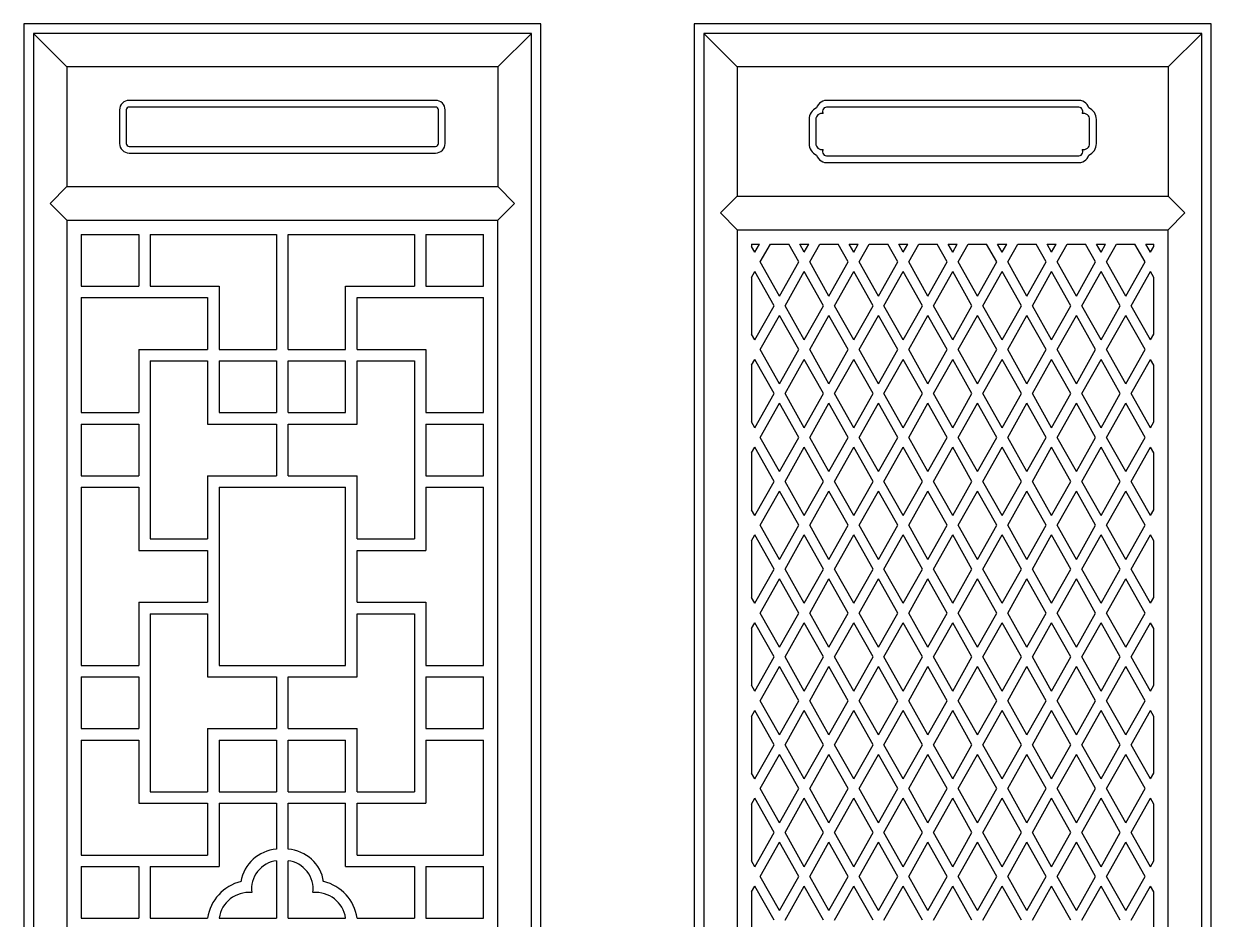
# Model space of a CAD drawing. Extents: x -66030 to 95157, y -13132 to 45879.
# Drawn here: x -49491 to -48251, y 33514 to 34449 of the extents above; entities that cross this region are included whole.
import ezdxf

# ---------------------------------------------------------------- set-up
doc = ezdxf.new("R2010")
doc.units = 0
doc.header["$LTSCALE"] = 100
doc.header["$MEASUREMENT"] = 0
for name, color, linetype in [('3', 11, 'CONTINUOUS'), ('4', 121, 'CONTINUOUS'), ('7', 105, 'CONTINUOUS')]:
    doc.layers.add(name, color=color, linetype=linetype)

msp = doc.modelspace()

# ---------------------------------------------------------------- linework, layer by layer
at = {"layer": '3'}
for p, q in [((-49481.3, 34438.9), (-49446.3, 34403.9)), ((-48996.3, 34403.9), (-48961.3, 34438.9)), ((-48781.3, 34438.9), (-48746.3, 34403.9)), ((-48296.3, 34403.9), (-48261.3, 34438.9)), ((-49446.3, 34278.9), (-49463.8, 34261.4)), ((-48996.3, 34278.9), (-48978.8, 34261.4)), ((-49463.8, 34261.4), (-49446.3, 34243.9)), ((-48996.3, 34243.9), (-48978.8, 34261.4)), ((-48746.3, 34268.9), (-48763.8, 34251.4)), ((-48296.3, 34268.9), (-48278.8, 34251.4)), ((-48763.8, 34251.4), (-48746.3, 34233.9)), ((-48296.3, 34233.9), (-48278.8, 34251.4)), ((-49371.3, 34228.9), (-49371.3, 34174.9)), ((-49359.3, 34228.9), (-49359.3, 34174.9)), ((-49227.3, 34228.9), (-49227.3, 34108.9)), ((-49215.3, 34108.9), (-49215.3, 34228.9)), ((-49083.3, 34228.9), (-49083.3, 34174.9)), ((-49071.3, 34228.9), (-49071.3, 34174.9)), ((-48727.9, 34210.5), (-48731.3, 34216.5)), ((-48727.9, 34210.5), (-48723.2, 34218.9)), ((-48722.2, 34200.3), (-48711.7, 34218.9)), ((-48682, 34200.3), (-48692.5, 34218.9)), ((-48676.3, 34210.5), (-48681, 34218.9)), ((-48676.3, 34210.5), (-48671.5, 34218.9)), ((-48670.5, 34200.3), (-48660, 34218.9)), ((-48630.4, 34200.3), (-48640.9, 34218.9)), ((-48624.6, 34210.5), (-48629.4, 34218.9)), ((-48624.6, 34210.5), (-48619.9, 34218.9)), ((-48618.9, 34200.3), (-48608.4, 34218.9)), ((-48578.7, 34200.3), (-48589.2, 34218.9)), ((-48573, 34210.5), (-48577.7, 34218.9)), ((-48573, 34210.5), (-48568.2, 34218.9)), ((-48567.2, 34200.3), (-48556.7, 34218.9)), ((-48527.1, 34200.3), (-48537.6, 34218.9)), ((-48521.3, 34210.5), (-48526.1, 34218.9)), ((-48521.3, 34210.5), (-48516.6, 34218.9)), ((-48515.6, 34200.3), (-48505.1, 34218.9)), ((-48475.4, 34200.3), (-48485.9, 34218.9)), ((-48469.7, 34210.5), (-48474.4, 34218.9)), ((-48469.7, 34210.5), (-48464.9, 34218.9)), ((-48463.9, 34200.3), (-48453.4, 34218.9)), ((-48423.8, 34200.3), (-48434.3, 34218.9)), ((-48418, 34210.5), (-48422.8, 34218.9)), ((-48418, 34210.5), (-48413.3, 34218.9)), ((-48412.3, 34200.3), (-48401.8, 34218.9)), ((-48372.1, 34200.3), (-48382.6, 34218.9)), ((-48366.4, 34210.5), (-48371.1, 34218.9)), ((-48366.4, 34210.5), (-48361.6, 34218.9)), ((-48360.6, 34200.3), (-48350.1, 34218.9)), ((-48320.5, 34200.3), (-48331, 34218.9)), ((-48314.7, 34210.5), (-48319.5, 34218.9)), ((-48314.7, 34210.5), (-48311.3, 34216.5)), ((-48702.1, 34164.6), (-48722.2, 34200.3)), ((-48702.1, 34164.6), (-48682, 34200.3)), ((-48650.5, 34164.6), (-48670.5, 34200.3)), ((-48650.5, 34164.6), (-48630.4, 34200.3)), ((-48598.8, 34164.6), (-48618.9, 34200.3)), ((-48598.8, 34164.6), (-48578.7, 34200.3)), ((-48547.2, 34164.6), (-48567.2, 34200.3)), ((-48547.2, 34164.6), (-48527.1, 34200.3)), ((-48495.5, 34164.6), (-48515.6, 34200.3)), ((-48495.5, 34164.6), (-48475.4, 34200.3)), ((-48443.9, 34164.6), (-48463.9, 34200.3)), ((-48443.9, 34164.6), (-48423.8, 34200.3)), ((-48392.2, 34164.6), (-48412.3, 34200.3)), ((-48392.2, 34164.6), (-48372.1, 34200.3)), ((-48340.6, 34164.6), (-48360.6, 34200.3)), ((-48340.6, 34164.6), (-48320.5, 34200.3)), ((-48731.3, 34184.1), (-48727.9, 34190.1)), ((-48707.8, 34154.5), (-48727.9, 34190.1)), ((-48696.4, 34154.5), (-48676.3, 34190.1)), ((-48656.2, 34154.5), (-48676.3, 34190.1)), ((-48644.7, 34154.5), (-48624.6, 34190.1)), ((-48604.5, 34154.5), (-48624.6, 34190.1)), ((-48593.1, 34154.5), (-48573, 34190.1)), ((-48552.9, 34154.5), (-48573, 34190.1)), ((-48541.4, 34154.5), (-48521.3, 34190.1)), ((-48501.2, 34154.5), (-48521.3, 34190.1)), ((-48489.8, 34154.5), (-48469.7, 34190.1)), ((-48449.6, 34154.5), (-48469.7, 34190.1)), ((-48438.1, 34154.5), (-48418, 34190.1)), ((-48397.9, 34154.5), (-48418, 34190.1)), ((-48386.5, 34154.5), (-48366.4, 34190.1)), ((-48346.3, 34154.5), (-48366.4, 34190.1)), ((-48334.8, 34154.5), (-48314.7, 34190.1)), ((-48311.3, 34184.1), (-48314.7, 34190.1)), ((-49431.3, 34174.9), (-49371.3, 34174.9)), ((-49359.3, 34174.9), (-49287.3, 34174.9)), ((-49287.3, 34174.9), (-49287.3, 34108.9)), ((-49155.3, 34174.9), (-49083.3, 34174.9)), ((-49155.3, 34108.9), (-49155.3, 34174.9)), ((-49071.3, 34174.9), (-49011.3, 34174.9)), ((-49431.3, 34162.9), (-49299.3, 34162.9)), ((-49299.3, 34162.9), (-49299.3, 34108.9)), ((-49143.3, 34162.9), (-49011.3, 34162.9)), ((-49143.3, 34108.9), (-49143.3, 34162.9)), ((-48727.9, 34118.8), (-48707.8, 34154.5)), ((-48676.3, 34118.8), (-48696.4, 34154.5)), ((-48676.3, 34118.8), (-48656.2, 34154.5)), ((-48624.6, 34118.8), (-48644.7, 34154.5)), ((-48624.6, 34118.8), (-48604.5, 34154.5)), ((-48573, 34118.8), (-48593.1, 34154.5)), ((-48573, 34118.8), (-48552.9, 34154.5)), ((-48521.3, 34118.8), (-48541.4, 34154.5)), ((-48521.3, 34118.8), (-48501.2, 34154.5)), ((-48469.7, 34118.8), (-48489.8, 34154.5)), ((-48469.7, 34118.8), (-48449.6, 34154.5)), ((-48418, 34118.8), (-48438.1, 34154.5)), ((-48418, 34118.8), (-48397.9, 34154.5)), ((-48366.4, 34118.8), (-48386.5, 34154.5)), ((-48366.4, 34118.8), (-48346.3, 34154.5)), ((-48314.7, 34118.8), (-48334.8, 34154.5)), ((-48722.2, 34108.6), (-48702.1, 34144.3)), ((-48682, 34108.6), (-48702.1, 34144.3)), ((-48670.5, 34108.6), (-48650.5, 34144.3)), ((-48630.4, 34108.6), (-48650.5, 34144.3)), ((-48618.9, 34108.6), (-48598.8, 34144.3)), ((-48578.7, 34108.6), (-48598.8, 34144.3)), ((-48567.2, 34108.6), (-48547.2, 34144.3)), ((-48527.1, 34108.6), (-48547.2, 34144.3)), ((-48515.6, 34108.6), (-48495.5, 34144.3)), ((-48475.4, 34108.6), (-48495.5, 34144.3)), ((-48463.9, 34108.6), (-48443.9, 34144.3)), ((-48423.8, 34108.6), (-48443.9, 34144.3)), ((-48412.3, 34108.6), (-48392.2, 34144.3)), ((-48372.1, 34108.6), (-48392.2, 34144.3)), ((-48360.6, 34108.6), (-48340.6, 34144.3)), ((-48320.5, 34108.6), (-48340.6, 34144.3)), ((-48727.9, 34118.8), (-48731.3, 34124.8)), ((-48314.7, 34118.8), (-48311.3, 34124.8)), ((-49371.3, 34108.9), (-49299.3, 34108.9)), ((-49371.3, 34108.9), (-49371.3, 34042.9)), ((-49287.3, 34108.9), (-49227.3, 34108.9)), ((-49215.3, 34108.9), (-49155.3, 34108.9)), ((-49143.3, 34108.9), (-49071.3, 34108.9)), ((-49071.3, 34108.9), (-49071.3, 34042.9)), ((-48702.1, 34073), (-48722.2, 34108.6)), ((-48702.1, 34073), (-48682, 34108.6)), ((-48650.5, 34073), (-48670.5, 34108.6)), ((-48650.5, 34073), (-48630.4, 34108.6)), ((-48598.8, 34073), (-48618.9, 34108.6)), ((-48598.8, 34073), (-48578.7, 34108.6)), ((-48547.2, 34073), (-48567.2, 34108.6)), ((-48547.2, 34073), (-48527.1, 34108.6)), ((-48495.5, 34073), (-48515.6, 34108.6)), ((-48495.5, 34073), (-48475.4, 34108.6)), ((-48443.9, 34073), (-48463.9, 34108.6)), ((-48443.9, 34073), (-48423.8, 34108.6)), ((-48392.2, 34073), (-48412.3, 34108.6)), ((-48392.2, 34073), (-48372.1, 34108.6)), ((-48340.6, 34073), (-48360.6, 34108.6)), ((-48340.6, 34073), (-48320.5, 34108.6)), ((-49359.3, 34096.9), (-49299.3, 34096.9)), ((-49359.3, 34096.9), (-49359.3, 33910.9)), ((-49299.3, 34096.9), (-49299.3, 34030.9)), ((-49287.3, 34096.9), (-49287.3, 34042.9)), ((-49287.3, 34096.9), (-49227.3, 34096.9)), ((-49227.3, 34096.9), (-49227.3, 34042.9)), ((-49215.3, 34042.9), (-49215.3, 34096.9)), ((-49215.3, 34096.9), (-49155.3, 34096.9)), ((-49155.3, 34042.9), (-49155.3, 34096.9)), ((-49143.3, 34096.9), (-49083.3, 34096.9)), ((-49143.3, 34030.9), (-49143.3, 34096.9)), ((-49083.3, 34096.9), (-49083.3, 33910.9)), ((-48731.3, 34092.4), (-48727.9, 34098.4)), ((-48707.8, 34062.8), (-48727.9, 34098.4)), ((-48696.4, 34062.8), (-48676.3, 34098.4)), ((-48656.2, 34062.8), (-48676.3, 34098.4)), ((-48644.7, 34062.8), (-48624.6, 34098.4)), ((-48604.5, 34062.8), (-48624.6, 34098.4)), ((-48593.1, 34062.8), (-48573, 34098.4)), ((-48552.9, 34062.8), (-48573, 34098.4)), ((-48541.4, 34062.8), (-48521.3, 34098.4)), ((-48501.2, 34062.8), (-48521.3, 34098.4)), ((-48489.8, 34062.8), (-48469.7, 34098.4)), ((-48449.6, 34062.8), (-48469.7, 34098.4)), ((-48438.1, 34062.8), (-48418, 34098.4)), ((-48397.9, 34062.8), (-48418, 34098.4)), ((-48386.5, 34062.8), (-48366.4, 34098.4)), ((-48346.3, 34062.8), (-48366.4, 34098.4)), ((-48334.8, 34062.8), (-48314.7, 34098.4)), ((-48311.3, 34092.4), (-48314.7, 34098.4)), ((-48727.9, 34027.1), (-48707.8, 34062.8)), ((-48722.2, 34016.9), (-48702.1, 34052.6)), ((-48682, 34016.9), (-48702.1, 34052.6)), ((-48676.3, 34027.1), (-48696.4, 34062.8)), ((-48676.3, 34027.1), (-48656.2, 34062.8)), ((-48670.5, 34016.9), (-48650.5, 34052.6)), ((-48630.4, 34016.9), (-48650.5, 34052.6)), ((-48624.6, 34027.1), (-48644.7, 34062.8)), ((-48624.6, 34027.1), (-48604.5, 34062.8)), ((-48618.9, 34016.9), (-48598.8, 34052.6)), ((-48578.7, 34016.9), (-48598.8, 34052.6)), ((-48573, 34027.1), (-48593.1, 34062.8)), ((-48573, 34027.1), (-48552.9, 34062.8)), ((-48567.2, 34016.9), (-48547.2, 34052.6)), ((-48527.1, 34016.9), (-48547.2, 34052.6)), ((-48521.3, 34027.1), (-48541.4, 34062.8)), ((-48521.3, 34027.1), (-48501.2, 34062.8)), ((-48515.6, 34016.9), (-48495.5, 34052.6)), ((-48475.4, 34016.9), (-48495.5, 34052.6)), ((-48469.7, 34027.1), (-48489.8, 34062.8)), ((-48469.7, 34027.1), (-48449.6, 34062.8)), ((-48463.9, 34016.9), (-48443.9, 34052.6)), ((-48423.8, 34016.9), (-48443.9, 34052.6)), ((-48418, 34027.1), (-48438.1, 34062.8)), ((-48418, 34027.1), (-48397.9, 34062.8)), ((-48412.3, 34016.9), (-48392.2, 34052.6)), ((-48372.1, 34016.9), (-48392.2, 34052.6)), ((-48366.4, 34027.1), (-48386.5, 34062.8)), ((-48366.4, 34027.1), (-48346.3, 34062.8)), ((-48360.6, 34016.9), (-48340.6, 34052.6)), ((-48320.5, 34016.9), (-48340.6, 34052.6)), ((-48314.7, 34027.1), (-48334.8, 34062.8)), ((-49431.3, 34042.9), (-49371.3, 34042.9)), ((-49287.3, 34042.9), (-49227.3, 34042.9)), ((-49215.3, 34042.9), (-49155.3, 34042.9)), ((-49071.3, 34042.9), (-49011.3, 34042.9)), ((-49431.3, 34030.9), (-49371.3, 34030.9)), ((-49371.3, 34030.9), (-49371.3, 33976.9)), ((-49299.3, 34030.9), (-49227.3, 34030.9)), ((-49227.3, 34030.9), (-49227.3, 33976.9)), ((-49215.3, 33976.9), (-49215.3, 34030.9)), ((-49215.3, 34030.9), (-49143.3, 34030.9)), ((-49071.3, 34030.9), (-49011.3, 34030.9)), ((-49071.3, 34030.9), (-49071.3, 33976.9)), ((-48727.9, 34027.1), (-48731.3, 34033.2)), ((-48314.7, 34027.1), (-48311.3, 34033.2)), ((-48702.1, 33981.3), (-48722.2, 34016.9)), ((-48702.1, 33981.3), (-48682, 34016.9)), ((-48650.5, 33981.3), (-48670.5, 34016.9)), ((-48650.5, 33981.3), (-48630.4, 34016.9)), ((-48598.8, 33981.3), (-48618.9, 34016.9)), ((-48598.8, 33981.3), (-48578.7, 34016.9)), ((-48547.2, 33981.3), (-48567.2, 34016.9)), ((-48547.2, 33981.3), (-48527.1, 34016.9)), ((-48495.5, 33981.3), (-48515.6, 34016.9)), ((-48495.5, 33981.3), (-48475.4, 34016.9)), ((-48443.9, 33981.3), (-48463.9, 34016.9)), ((-48443.9, 33981.3), (-48423.8, 34016.9)), ((-48392.2, 33981.3), (-48412.3, 34016.9)), ((-48392.2, 33981.3), (-48372.1, 34016.9)), ((-48340.6, 33981.3), (-48360.6, 34016.9)), ((-48340.6, 33981.3), (-48320.5, 34016.9)), ((-48731.3, 34000.7), (-48727.9, 34006.8)), ((-48707.8, 33971.1), (-48727.9, 34006.8)), ((-48696.4, 33971.1), (-48676.3, 34006.8)), ((-48656.2, 33971.1), (-48676.3, 34006.8)), ((-48644.7, 33971.1), (-48624.6, 34006.8)), ((-48604.5, 33971.1), (-48624.6, 34006.8)), ((-48593.1, 33971.1), (-48573, 34006.8)), ((-48552.9, 33971.1), (-48573, 34006.8)), ((-48541.4, 33971.1), (-48521.3, 34006.8)), ((-48501.2, 33971.1), (-48521.3, 34006.8)), ((-48489.8, 33971.1), (-48469.7, 34006.8)), ((-48449.6, 33971.1), (-48469.7, 34006.8)), ((-48438.1, 33971.1), (-48418, 34006.8)), ((-48397.9, 33971.1), (-48418, 34006.8)), ((-48386.5, 33971.1), (-48366.4, 34006.8)), ((-48346.3, 33971.1), (-48366.4, 34006.8)), ((-48334.8, 33971.1), (-48314.7, 34006.8)), ((-48311.3, 34000.7), (-48314.7, 34006.8)), ((-49431.3, 33976.9), (-49371.3, 33976.9)), ((-49299.3, 33976.9), (-49227.3, 33976.9)), ((-49299.3, 33976.9), (-49299.3, 33910.9)), ((-49215.3, 33976.9), (-49143.3, 33976.9)), ((-49143.3, 33910.9), (-49143.3, 33976.9)), ((-49071.3, 33976.9), (-49011.3, 33976.9)), ((-49431.3, 33964.9), (-49371.3, 33964.9)), ((-49371.3, 33964.9), (-49371.3, 33898.9)), ((-49287.3, 33964.9), (-49287.3, 33778.9)), ((-49287.3, 33964.9), (-49155.3, 33964.9)), ((-49155.3, 33778.9), (-49155.3, 33964.9)), ((-49071.3, 33964.9), (-49071.3, 33898.9)), ((-49071.3, 33964.9), (-49011.3, 33964.9)), ((-48727.9, 33935.5), (-48707.8, 33971.1)), ((-48676.3, 33935.5), (-48696.4, 33971.1)), ((-48676.3, 33935.5), (-48656.2, 33971.1)), ((-48624.6, 33935.5), (-48644.7, 33971.1)), ((-48624.6, 33935.5), (-48604.5, 33971.1)), ((-48573, 33935.5), (-48593.1, 33971.1)), ((-48573, 33935.5), (-48552.9, 33971.1)), ((-48521.3, 33935.5), (-48541.4, 33971.1)), ((-48521.3, 33935.5), (-48501.2, 33971.1)), ((-48469.7, 33935.5), (-48489.8, 33971.1)), ((-48469.7, 33935.5), (-48449.6, 33971.1)), ((-48418, 33935.5), (-48438.1, 33971.1)), ((-48418, 33935.5), (-48397.9, 33971.1)), ((-48366.4, 33935.5), (-48386.5, 33971.1)), ((-48366.4, 33935.5), (-48346.3, 33971.1)), ((-48314.7, 33935.5), (-48334.8, 33971.1)), ((-48722.2, 33925.3), (-48702.1, 33960.9)), ((-48682, 33925.3), (-48702.1, 33960.9)), ((-48670.5, 33925.3), (-48650.5, 33960.9)), ((-48630.4, 33925.3), (-48650.5, 33960.9)), ((-48618.9, 33925.3), (-48598.8, 33960.9)), ((-48578.7, 33925.3), (-48598.8, 33960.9)), ((-48567.2, 33925.3), (-48547.2, 33960.9)), ((-48527.1, 33925.3), (-48547.2, 33960.9)), ((-48515.6, 33925.3), (-48495.5, 33960.9)), ((-48475.4, 33925.3), (-48495.5, 33960.9)), ((-48463.9, 33925.3), (-48443.9, 33960.9)), ((-48423.8, 33925.3), (-48443.9, 33960.9)), ((-48412.3, 33925.3), (-48392.2, 33960.9)), ((-48372.1, 33925.3), (-48392.2, 33960.9)), ((-48360.6, 33925.3), (-48340.6, 33960.9)), ((-48320.5, 33925.3), (-48340.6, 33960.9)), ((-48727.9, 33935.5), (-48731.3, 33941.5)), ((-48314.7, 33935.5), (-48311.3, 33941.5)), ((-48731.3, 33909.1), (-48727.9, 33915.1)), ((-48707.8, 33879.4), (-48727.9, 33915.1)), ((-48702.1, 33889.6), (-48722.2, 33925.3)), ((-48702.1, 33889.6), (-48682, 33925.3)), ((-48696.4, 33879.4), (-48676.3, 33915.1)), ((-48656.2, 33879.4), (-48676.3, 33915.1)), ((-48650.5, 33889.6), (-48670.5, 33925.3)), ((-48650.5, 33889.6), (-48630.4, 33925.3)), ((-48644.7, 33879.4), (-48624.6, 33915.1)), ((-48604.5, 33879.4), (-48624.6, 33915.1)), ((-48598.8, 33889.6), (-48618.9, 33925.3)), ((-48598.8, 33889.6), (-48578.7, 33925.3)), ((-48593.1, 33879.4), (-48573, 33915.1)), ((-48552.9, 33879.4), (-48573, 33915.1)), ((-48547.2, 33889.6), (-48567.2, 33925.3)), ((-48547.2, 33889.6), (-48527.1, 33925.3)), ((-48541.4, 33879.4), (-48521.3, 33915.1)), ((-48501.2, 33879.4), (-48521.3, 33915.1)), ((-48495.5, 33889.6), (-48515.6, 33925.3)), ((-48495.5, 33889.6), (-48475.4, 33925.3)), ((-48489.8, 33879.4), (-48469.7, 33915.1)), ((-48449.6, 33879.4), (-48469.7, 33915.1)), ((-48443.9, 33889.6), (-48463.9, 33925.3)), ((-48443.9, 33889.6), (-48423.8, 33925.3)), ((-48438.1, 33879.4), (-48418, 33915.1)), ((-48397.9, 33879.4), (-48418, 33915.1)), ((-48392.2, 33889.6), (-48412.3, 33925.3)), ((-48392.2, 33889.6), (-48372.1, 33925.3)), ((-48386.5, 33879.4), (-48366.4, 33915.1)), ((-48346.3, 33879.4), (-48366.4, 33915.1)), ((-48340.6, 33889.6), (-48360.6, 33925.3)), ((-48340.6, 33889.6), (-48320.5, 33925.3)), ((-48334.8, 33879.4), (-48314.7, 33915.1)), ((-48311.3, 33909.1), (-48314.7, 33915.1)), ((-49359.3, 33910.9), (-49299.3, 33910.9)), ((-49143.3, 33910.9), (-49083.3, 33910.9)), ((-49371.3, 33898.9), (-49299.3, 33898.9)), ((-49299.3, 33898.9), (-49299.3, 33844.9)), ((-49143.3, 33898.9), (-49071.3, 33898.9)), ((-49143.3, 33844.9), (-49143.3, 33898.9)), ((-48727.9, 33843.8), (-48707.8, 33879.4)), ((-48676.3, 33843.8), (-48696.4, 33879.4)), ((-48676.3, 33843.8), (-48656.2, 33879.4)), ((-48624.6, 33843.8), (-48644.7, 33879.4)), ((-48624.6, 33843.8), (-48604.5, 33879.4)), ((-48573, 33843.8), (-48593.1, 33879.4)), ((-48573, 33843.8), (-48552.9, 33879.4)), ((-48521.3, 33843.8), (-48541.4, 33879.4)), ((-48521.3, 33843.8), (-48501.2, 33879.4)), ((-48469.7, 33843.8), (-48489.8, 33879.4)), ((-48469.7, 33843.8), (-48449.6, 33879.4)), ((-48418, 33843.8), (-48438.1, 33879.4)), ((-48418, 33843.8), (-48397.9, 33879.4)), ((-48366.4, 33843.8), (-48386.5, 33879.4)), ((-48366.4, 33843.8), (-48346.3, 33879.4)), ((-48314.7, 33843.8), (-48334.8, 33879.4)), ((-48722.2, 33833.6), (-48702.1, 33869.2)), ((-48682, 33833.6), (-48702.1, 33869.2)), ((-48670.5, 33833.6), (-48650.5, 33869.2)), ((-48630.4, 33833.6), (-48650.5, 33869.2)), ((-48618.9, 33833.6), (-48598.8, 33869.2)), ((-48578.7, 33833.6), (-48598.8, 33869.2)), ((-48567.2, 33833.6), (-48547.2, 33869.2)), ((-48527.1, 33833.6), (-48547.2, 33869.2)), ((-48515.6, 33833.6), (-48495.5, 33869.2)), ((-48475.4, 33833.6), (-48495.5, 33869.2)), ((-48463.9, 33833.6), (-48443.9, 33869.2)), ((-48423.8, 33833.6), (-48443.9, 33869.2)), ((-48412.3, 33833.6), (-48392.2, 33869.2)), ((-48372.1, 33833.6), (-48392.2, 33869.2)), ((-48360.6, 33833.6), (-48340.6, 33869.2)), ((-48320.5, 33833.6), (-48340.6, 33869.2)), ((-49371.3, 33844.9), (-49299.3, 33844.9)), ((-49371.3, 33844.9), (-49371.3, 33778.9)), ((-49143.3, 33844.9), (-49071.3, 33844.9)), ((-49071.3, 33844.9), (-49071.3, 33778.9)), ((-48727.9, 33843.8), (-48731.3, 33849.8)), ((-48314.7, 33843.8), (-48311.3, 33849.8)), ((-49359.3, 33832.9), (-49299.3, 33832.9)), ((-49359.3, 33832.9), (-49359.3, 33646.9)), ((-49299.3, 33832.9), (-49299.3, 33766.9)), ((-49143.3, 33832.9), (-49083.3, 33832.9)), ((-49143.3, 33766.9), (-49143.3, 33832.9)), ((-49083.3, 33832.9), (-49083.3, 33646.9)), ((-48702.1, 33797.9), (-48722.2, 33833.6)), ((-48702.1, 33797.9), (-48682, 33833.6)), ((-48650.5, 33797.9), (-48670.5, 33833.6)), ((-48650.5, 33797.9), (-48630.4, 33833.6)), ((-48598.8, 33797.9), (-48618.9, 33833.6)), ((-48598.8, 33797.9), (-48578.7, 33833.6)), ((-48547.2, 33797.9), (-48567.2, 33833.6)), ((-48547.2, 33797.9), (-48527.1, 33833.6)), ((-48495.5, 33797.9), (-48515.6, 33833.6)), ((-48495.5, 33797.9), (-48475.4, 33833.6)), ((-48443.9, 33797.9), (-48463.9, 33833.6)), ((-48443.9, 33797.9), (-48423.8, 33833.6)), ((-48392.2, 33797.9), (-48412.3, 33833.6)), ((-48392.2, 33797.9), (-48372.1, 33833.6)), ((-48340.6, 33797.9), (-48360.6, 33833.6)), ((-48340.6, 33797.9), (-48320.5, 33833.6)), ((-48731.3, 33817.4), (-48727.9, 33823.4)), ((-48707.8, 33787.8), (-48727.9, 33823.4)), ((-48696.4, 33787.8), (-48676.3, 33823.4)), ((-48656.2, 33787.8), (-48676.3, 33823.4)), ((-48644.7, 33787.8), (-48624.6, 33823.4)), ((-48604.5, 33787.8), (-48624.6, 33823.4)), ((-48593.1, 33787.8), (-48573, 33823.4)), ((-48552.9, 33787.8), (-48573, 33823.4)), ((-48541.4, 33787.8), (-48521.3, 33823.4)), ((-48501.2, 33787.8), (-48521.3, 33823.4)), ((-48489.8, 33787.8), (-48469.7, 33823.4)), ((-48449.6, 33787.8), (-48469.7, 33823.4)), ((-48438.1, 33787.8), (-48418, 33823.4)), ((-48397.9, 33787.8), (-48418, 33823.4)), ((-48386.5, 33787.8), (-48366.4, 33823.4)), ((-48346.3, 33787.8), (-48366.4, 33823.4)), ((-48334.8, 33787.8), (-48314.7, 33823.4)), ((-48311.3, 33817.4), (-48314.7, 33823.4)), ((-49431.3, 33778.9), (-49371.3, 33778.9)), ((-49287.3, 33778.9), (-49155.3, 33778.9)), ((-49071.3, 33778.9), (-49011.3, 33778.9)), ((-48727.9, 33752.1), (-48707.8, 33787.8)), ((-48676.3, 33752.1), (-48696.4, 33787.8)), ((-48676.3, 33752.1), (-48656.2, 33787.8)), ((-48624.6, 33752.1), (-48644.7, 33787.8)), ((-48624.6, 33752.1), (-48604.5, 33787.8)), ((-48573, 33752.1), (-48593.1, 33787.8)), ((-48573, 33752.1), (-48552.9, 33787.8)), ((-48521.3, 33752.1), (-48541.4, 33787.8)), ((-48521.3, 33752.1), (-48501.2, 33787.8)), ((-48469.7, 33752.1), (-48489.8, 33787.8)), ((-48469.7, 33752.1), (-48449.6, 33787.8)), ((-48418, 33752.1), (-48438.1, 33787.8)), ((-48418, 33752.1), (-48397.9, 33787.8)), ((-48366.4, 33752.1), (-48386.5, 33787.8)), ((-48366.4, 33752.1), (-48346.3, 33787.8)), ((-48314.7, 33752.1), (-48334.8, 33787.8)), ((-49431.3, 33766.9), (-49371.3, 33766.9)), ((-49371.3, 33766.9), (-49371.3, 33712.9)), ((-49299.3, 33766.9), (-49227.3, 33766.9)), ((-49227.3, 33766.9), (-49227.3, 33712.9)), ((-49215.3, 33712.9), (-49215.3, 33766.9)), ((-49215.3, 33766.9), (-49143.3, 33766.9)), ((-49071.3, 33766.9), (-49071.3, 33712.9)), ((-49071.3, 33766.9), (-49011.3, 33766.9)), ((-48722.2, 33741.9), (-48702.1, 33777.6)), ((-48682, 33741.9), (-48702.1, 33777.6)), ((-48670.5, 33741.9), (-48650.5, 33777.6)), ((-48630.4, 33741.9), (-48650.5, 33777.6)), ((-48618.9, 33741.9), (-48598.8, 33777.6)), ((-48578.7, 33741.9), (-48598.8, 33777.6)), ((-48567.2, 33741.9), (-48547.2, 33777.6)), ((-48527.1, 33741.9), (-48547.2, 33777.6)), ((-48515.6, 33741.9), (-48495.5, 33777.6)), ((-48475.4, 33741.9), (-48495.5, 33777.6)), ((-48463.9, 33741.9), (-48443.9, 33777.6)), ((-48423.8, 33741.9), (-48443.9, 33777.6)), ((-48412.3, 33741.9), (-48392.2, 33777.6)), ((-48372.1, 33741.9), (-48392.2, 33777.6)), ((-48360.6, 33741.9), (-48340.6, 33777.6)), ((-48320.5, 33741.9), (-48340.6, 33777.6)), ((-48727.9, 33752.1), (-48731.3, 33758.1)), ((-48314.7, 33752.1), (-48311.3, 33758.1)), ((-48702.1, 33706.3), (-48722.2, 33741.9)), ((-48702.1, 33706.3), (-48682, 33741.9)), ((-48650.5, 33706.3), (-48670.5, 33741.9)), ((-48650.5, 33706.3), (-48630.4, 33741.9)), ((-48598.8, 33706.3), (-48618.9, 33741.9)), ((-48598.8, 33706.3), (-48578.7, 33741.9)), ((-48547.2, 33706.3), (-48567.2, 33741.9)), ((-48547.2, 33706.3), (-48527.1, 33741.9)), ((-48495.5, 33706.3), (-48515.6, 33741.9)), ((-48495.5, 33706.3), (-48475.4, 33741.9)), ((-48443.9, 33706.3), (-48463.9, 33741.9)), ((-48443.9, 33706.3), (-48423.8, 33741.9)), ((-48392.2, 33706.3), (-48412.3, 33741.9)), ((-48392.2, 33706.3), (-48372.1, 33741.9)), ((-48340.6, 33706.3), (-48360.6, 33741.9)), ((-48340.6, 33706.3), (-48320.5, 33741.9)), ((-48731.3, 33725.7), (-48727.9, 33731.7)), ((-48707.8, 33696.1), (-48727.9, 33731.7)), ((-48696.4, 33696.1), (-48676.3, 33731.7)), ((-48656.2, 33696.1), (-48676.3, 33731.7)), ((-48644.7, 33696.1), (-48624.6, 33731.7)), ((-48604.5, 33696.1), (-48624.6, 33731.7)), ((-48593.1, 33696.1), (-48573, 33731.7)), ((-48552.9, 33696.1), (-48573, 33731.7)), ((-48541.4, 33696.1), (-48521.3, 33731.7)), ((-48501.2, 33696.1), (-48521.3, 33731.7)), ((-48489.8, 33696.1), (-48469.7, 33731.7)), ((-48449.6, 33696.1), (-48469.7, 33731.7)), ((-48438.1, 33696.1), (-48418, 33731.7)), ((-48397.9, 33696.1), (-48418, 33731.7)), ((-48386.5, 33696.1), (-48366.4, 33731.7)), ((-48346.3, 33696.1), (-48366.4, 33731.7)), ((-48334.8, 33696.1), (-48314.7, 33731.7)), ((-48311.3, 33725.7), (-48314.7, 33731.7)), ((-49431.3, 33712.9), (-49371.3, 33712.9)), ((-49299.3, 33712.9), (-49227.3, 33712.9)), ((-49299.3, 33712.9), (-49299.3, 33646.9)), ((-49215.3, 33712.9), (-49143.3, 33712.9)), ((-49143.3, 33646.9), (-49143.3, 33712.9)), ((-49071.3, 33712.9), (-49011.3, 33712.9)), ((-49431.3, 33700.9), (-49371.3, 33700.9)), ((-49371.3, 33700.9), (-49371.3, 33634.9)), ((-49287.3, 33700.9), (-49227.3, 33700.9)), ((-49287.3, 33700.9), (-49287.3, 33646.9)), ((-49227.3, 33700.9), (-49227.3, 33646.9)), ((-49215.3, 33646.9), (-49215.3, 33700.9)), ((-49215.3, 33700.9), (-49155.3, 33700.9)), ((-49155.3, 33646.9), (-49155.3, 33700.9)), ((-49071.3, 33700.9), (-49071.3, 33634.9)), ((-49071.3, 33700.9), (-49011.3, 33700.9)), ((-48727.9, 33660.4), (-48707.8, 33696.1)), ((-48676.3, 33660.4), (-48696.4, 33696.1)), ((-48676.3, 33660.4), (-48656.2, 33696.1)), ((-48624.6, 33660.4), (-48644.7, 33696.1)), ((-48624.6, 33660.4), (-48604.5, 33696.1)), ((-48573, 33660.4), (-48593.1, 33696.1)), ((-48573, 33660.4), (-48552.9, 33696.1)), ((-48521.3, 33660.4), (-48541.4, 33696.1)), ((-48521.3, 33660.4), (-48501.2, 33696.1)), ((-48469.7, 33660.4), (-48489.8, 33696.1)), ((-48469.7, 33660.4), (-48449.6, 33696.1)), ((-48418, 33660.4), (-48438.1, 33696.1)), ((-48418, 33660.4), (-48397.9, 33696.1)), ((-48366.4, 33660.4), (-48386.5, 33696.1)), ((-48366.4, 33660.4), (-48346.3, 33696.1)), ((-48314.7, 33660.4), (-48334.8, 33696.1)), ((-48722.2, 33650.2), (-48702.1, 33685.9)), ((-48682, 33650.2), (-48702.1, 33685.9)), ((-48670.5, 33650.2), (-48650.5, 33685.9)), ((-48630.4, 33650.2), (-48650.5, 33685.9)), ((-48618.9, 33650.2), (-48598.8, 33685.9)), ((-48578.7, 33650.2), (-48598.8, 33685.9)), ((-48567.2, 33650.2), (-48547.2, 33685.9)), ((-48527.1, 33650.2), (-48547.2, 33685.9)), ((-48515.6, 33650.2), (-48495.5, 33685.9)), ((-48475.4, 33650.2), (-48495.5, 33685.9)), ((-48463.9, 33650.2), (-48443.9, 33685.9)), ((-48423.8, 33650.2), (-48443.9, 33685.9)), ((-48412.3, 33650.2), (-48392.2, 33685.9)), ((-48372.1, 33650.2), (-48392.2, 33685.9)), ((-48360.6, 33650.2), (-48340.6, 33685.9)), ((-48320.5, 33650.2), (-48340.6, 33685.9)), ((-48727.9, 33660.4), (-48731.3, 33666.5)), ((-48314.7, 33660.4), (-48311.3, 33666.5)), ((-49359.3, 33646.9), (-49299.3, 33646.9)), ((-49287.3, 33646.9), (-49227.3, 33646.9)), ((-49215.3, 33646.9), (-49155.3, 33646.9)), ((-49143.3, 33646.9), (-49083.3, 33646.9)), ((-48702.1, 33614.6), (-48722.2, 33650.2)), ((-48702.1, 33614.6), (-48682, 33650.2)), ((-48650.5, 33614.6), (-48670.5, 33650.2)), ((-48650.5, 33614.6), (-48630.4, 33650.2)), ((-48598.8, 33614.6), (-48618.9, 33650.2)), ((-48598.8, 33614.6), (-48578.7, 33650.2)), ((-48547.2, 33614.6), (-48567.2, 33650.2)), ((-48547.2, 33614.6), (-48527.1, 33650.2)), ((-48495.5, 33614.6), (-48515.6, 33650.2)), ((-48495.5, 33614.6), (-48475.4, 33650.2)), ((-48443.9, 33614.6), (-48463.9, 33650.2)), ((-48443.9, 33614.6), (-48423.8, 33650.2)), ((-48392.2, 33614.6), (-48412.3, 33650.2)), ((-48392.2, 33614.6), (-48372.1, 33650.2)), ((-48340.6, 33614.6), (-48360.6, 33650.2)), ((-48340.6, 33614.6), (-48320.5, 33650.2)), ((-49371.3, 33634.9), (-49299.3, 33634.9)), ((-49299.3, 33634.9), (-49299.3, 33580.9)), ((-49287.3, 33634.9), (-49227.3, 33634.9)), ((-49287.3, 33634.9), (-49287.3, 33568.9)), ((-49227.3, 33634.9), (-49227.3, 33586.9)), ((-49215.3, 33586.9), (-49215.3, 33634.9)), ((-49215.3, 33634.9), (-49155.3, 33634.9)), ((-49155.3, 33568.9), (-49155.3, 33634.9)), ((-49143.3, 33634.9), (-49071.3, 33634.9)), ((-49143.3, 33580.9), (-49143.3, 33634.9)), ((-48731.3, 33634), (-48727.9, 33640.1)), ((-48707.8, 33604.4), (-48727.9, 33640.1)), ((-48696.4, 33604.4), (-48676.3, 33640.1)), ((-48656.2, 33604.4), (-48676.3, 33640.1)), ((-48644.7, 33604.4), (-48624.6, 33640.1)), ((-48604.5, 33604.4), (-48624.6, 33640.1)), ((-48593.1, 33604.4), (-48573, 33640.1)), ((-48552.9, 33604.4), (-48573, 33640.1)), ((-48541.4, 33604.4), (-48521.3, 33640.1)), ((-48501.2, 33604.4), (-48521.3, 33640.1)), ((-48489.8, 33604.4), (-48469.7, 33640.1)), ((-48449.6, 33604.4), (-48469.7, 33640.1)), ((-48438.1, 33604.4), (-48418, 33640.1)), ((-48397.9, 33604.4), (-48418, 33640.1)), ((-48386.5, 33604.4), (-48366.4, 33640.1)), ((-48346.3, 33604.4), (-48366.4, 33640.1)), ((-48334.8, 33604.4), (-48314.7, 33640.1)), ((-48311.3, 33634), (-48314.7, 33640.1)), ((-48727.9, 33568.7), (-48707.8, 33604.4)), ((-48676.3, 33568.7), (-48696.4, 33604.4)), ((-48676.3, 33568.7), (-48656.2, 33604.4)), ((-48624.6, 33568.7), (-48644.7, 33604.4)), ((-48624.6, 33568.7), (-48604.5, 33604.4)), ((-48573, 33568.7), (-48593.1, 33604.4)), ((-48573, 33568.7), (-48552.9, 33604.4)), ((-48521.3, 33568.7), (-48541.4, 33604.4)), ((-48521.3, 33568.7), (-48501.2, 33604.4)), ((-48469.7, 33568.7), (-48489.8, 33604.4)), ((-48469.7, 33568.7), (-48449.6, 33604.4)), ((-48418, 33568.7), (-48438.1, 33604.4)), ((-48418, 33568.7), (-48397.9, 33604.4)), ((-48366.4, 33568.7), (-48386.5, 33604.4)), ((-48366.4, 33568.7), (-48346.3, 33604.4)), ((-48314.7, 33568.7), (-48334.8, 33604.4)), ((-48722.2, 33558.6), (-48702.1, 33594.2)), ((-48682, 33558.6), (-48702.1, 33594.2)), ((-48670.5, 33558.6), (-48650.5, 33594.2)), ((-48630.4, 33558.6), (-48650.5, 33594.2)), ((-48618.9, 33558.6), (-48598.8, 33594.2)), ((-48578.7, 33558.6), (-48598.8, 33594.2)), ((-48567.2, 33558.6), (-48547.2, 33594.2)), ((-48527.1, 33558.6), (-48547.2, 33594.2)), ((-48515.6, 33558.6), (-48495.5, 33594.2)), ((-48475.4, 33558.6), (-48495.5, 33594.2)), ((-48463.9, 33558.6), (-48443.9, 33594.2)), ((-48423.8, 33558.6), (-48443.9, 33594.2)), ((-48412.3, 33558.6), (-48392.2, 33594.2)), ((-48372.1, 33558.6), (-48392.2, 33594.2)), ((-48360.6, 33558.6), (-48340.6, 33594.2)), ((-48320.5, 33558.6), (-48340.6, 33594.2)), ((-49431.3, 33580.9), (-49299.3, 33580.9)), ((-49143.3, 33580.9), (-49011.3, 33580.9)), ((-49431.3, 33568.9), (-49371.3, 33568.9)), ((-49371.3, 33568.9), (-49371.3, 33514.9)), ((-49359.3, 33568.9), (-49359.3, 33514.9)), ((-49359.3, 33568.9), (-49287.3, 33568.9)), ((-49227.3, 33574.9), (-49227.3, 33514.9)), ((-49215.3, 33514.9), (-49215.3, 33574.9)), ((-49155.3, 33568.9), (-49083.3, 33568.9)), ((-49083.3, 33568.9), (-49083.3, 33514.9)), ((-49071.3, 33568.9), (-49071.3, 33514.9)), ((-49071.3, 33568.9), (-49011.3, 33568.9)), ((-48727.9, 33568.7), (-48731.3, 33574.8)), ((-48314.7, 33568.7), (-48311.3, 33574.8)), ((-48702.1, 33522.9), (-48722.2, 33558.6)), ((-48702.1, 33522.9), (-48682, 33558.6)), ((-48650.5, 33522.9), (-48670.5, 33558.6)), ((-48650.5, 33522.9), (-48630.4, 33558.6)), ((-48598.8, 33522.9), (-48618.9, 33558.6)), ((-48598.8, 33522.9), (-48578.7, 33558.6)), ((-48547.2, 33522.9), (-48567.2, 33558.6)), ((-48547.2, 33522.9), (-48527.1, 33558.6)), ((-48495.5, 33522.9), (-48515.6, 33558.6)), ((-48495.5, 33522.9), (-48475.4, 33558.6)), ((-48443.9, 33522.9), (-48463.9, 33558.6)), ((-48443.9, 33522.9), (-48423.8, 33558.6)), ((-48392.2, 33522.9), (-48412.3, 33558.6)), ((-48392.2, 33522.9), (-48372.1, 33558.6)), ((-48340.6, 33522.9), (-48360.6, 33558.6)), ((-48340.6, 33522.9), (-48320.5, 33558.6)), ((-48731.3, 33542.3), (-48727.9, 33548.4)), ((-48707.8, 33512.7), (-48727.9, 33548.4)), ((-48696.4, 33512.7), (-48676.3, 33548.4)), ((-48656.2, 33512.7), (-48676.3, 33548.4)), ((-48644.7, 33512.7), (-48624.6, 33548.4)), ((-48604.5, 33512.7), (-48624.6, 33548.4)), ((-48593.1, 33512.7), (-48573, 33548.4)), ((-48552.9, 33512.7), (-48573, 33548.4)), ((-48541.4, 33512.7), (-48521.3, 33548.4)), ((-48501.2, 33512.7), (-48521.3, 33548.4)), ((-48489.8, 33512.7), (-48469.7, 33548.4)), ((-48449.6, 33512.7), (-48469.7, 33548.4)), ((-48438.1, 33512.7), (-48418, 33548.4)), ((-48397.9, 33512.7), (-48418, 33548.4)), ((-48386.5, 33512.7), (-48366.4, 33548.4)), ((-48346.3, 33512.7), (-48366.4, 33548.4)), ((-48334.8, 33512.7), (-48314.7, 33548.4)), ((-48311.3, 33542.3), (-48314.7, 33548.4)), ((-49431.3, 33514.9), (-49371.3, 33514.9)), ((-49359.3, 33514.9), (-49299.3, 33514.9)), ((-49287.3, 33514.9), (-49227.3, 33514.9)), ((-49215.3, 33514.9), (-49155.3, 33514.9)), ((-49143.3, 33514.9), (-49083.3, 33514.9)), ((-49071.3, 33514.9), (-49011.3, 33514.9))]:
    msp.add_line(p, q, dxfattribs=at)
for points in [[(-49481.3, 31878.9), (-48961.3, 31878.9), (-48961.3, 34438.9), (-49481.3, 34438.9)], [(-48781.3, 31878.9), (-48261.3, 31878.9), (-48261.3, 34438.9), (-48781.3, 34438.9)]]:
    msp.add_lwpolyline(points, close=True, dxfattribs=at)
for points in [[(-49381.3, 34313.9), (-49061.3, 34313.9, 0.414214), (-49051.3, 34323.9), (-49051.3, 34358.9, 0.414214), (-49061.3, 34368.9), (-49381.3, 34368.9, 0.414214), (-49391.3, 34358.9), (-49391.3, 34323.9, 0.414214)], [(-49381.3, 34320.9), (-49061.3, 34320.9, 0.414214), (-49058.3, 34323.9), (-49058.3, 34358.9, 0.414214), (-49061.3, 34361.9), (-49381.3, 34361.9, 0.414214), (-49384.3, 34358.9), (-49384.3, 34323.9, 0.414214)], [(-48664.3, 34349), (-48664.3, 34323.9, 0.476797), (-48656.7, 34317.7, 0.611535), (-48651.8, 34310.9), (-48390.9, 34310.9, 0.612483), (-48386, 34317.7, 0.475992), (-48378.3, 34323.9), (-48378.3, 34349, 0.489338), (-48386, 34355.1, 0.620068), (-48390.9, 34361.9), (-48651.8, 34361.9, 0.611686), (-48656.7, 34355.2, 0.474567)]]:
    msp.add_lwpolyline(points, format="xyb", close=True, dxfattribs=at)
msp.add_lwpolyline([(-48671.3, 34349), (-48671.3, 34323.9, 0.294043), (-48663.5, 34311.7, 0.347582), (-48651.3, 34303.9), (-48391.3, 34303.9, 0.347582), (-48379.1, 34311.7, 0.29297), (-48371.3, 34323.9), (-48371.3, 34349, 0.296434), (-48379.1, 34361.1, 0.347582), (-48391.3, 34368.9), (-48651.3, 34368.9, 0.347582), (-48663.5, 34361.1, 0.292588), (-48671.3, 34349)], format="xyb", dxfattribs=at)
for centre, radius, start, end in [((-49224.7, 33546.7), 40.3, 93.8066, 170.9926), ((-49218, 33546.7), 40.3, 9.0074, 86.1934), ((-49223.8, 33545.4), 29.7, 96.737, 187.2514), ((-49218.8, 33545.4), 29.7, 352.7486, 83.263), ((-49254, 33508.5), 45.8, 103.186, 171.8783), ((-49188.6, 33508.5), 45.8, 8.1217, 76.814), ((-49256.1, 33510.2), 31.6, 84.9286, 171.4037), ((-49186.5, 33510.2), 31.6, 8.5963, 95.0714)]:
    msp.add_arc(centre, radius, start, end, dxfattribs=at)
at = {"layer": '4'}
for points in [[(-49491.3, 31868.9), (-48951.3, 31868.9), (-48951.3, 34448.9), (-49491.3, 34448.9)], [(-48791.3, 31868.9), (-48251.3, 31868.9), (-48251.3, 34448.9), (-48791.3, 34448.9)]]:
    msp.add_lwpolyline(points, close=True, dxfattribs=at)
at = {"layer": '7'}
for p, q in [((-48996.3, 34403.9), (-49446.3, 34403.9)), ((-49446.3, 34403.9), (-49446.3, 34278.9)), ((-48996.3, 34403.9), (-48996.3, 34278.9)), ((-48296.3, 34403.9), (-48746.3, 34403.9)), ((-48746.3, 34403.9), (-48746.3, 34268.9)), ((-48296.3, 34403.9), (-48296.3, 34268.9)), ((-49446.3, 34278.9), (-48996.3, 34278.9)), ((-48746.3, 34268.9), (-48296.3, 34268.9)), ((-49446.3, 34243.9), (-49446.3, 32773.9)), ((-49446.3, 34243.9), (-48996.3, 34243.9)), ((-48996.3, 32773.9), (-48996.3, 34243.9)), ((-49431.3, 34228.9), (-49371.3, 34228.9)), ((-49431.3, 34228.9), (-49431.3, 34174.9)), ((-49359.3, 34228.9), (-49227.3, 34228.9)), ((-49215.3, 34228.9), (-49083.3, 34228.9)), ((-49071.3, 34228.9), (-49011.3, 34228.9)), ((-49011.3, 34174.9), (-49011.3, 34228.9)), ((-48746.3, 34233.9), (-48746.3, 32793.9)), ((-48746.3, 34233.9), (-48296.3, 34233.9)), ((-48296.3, 32793.9), (-48296.3, 34233.9)), ((-48731.3, 34218.9), (-48731.3, 34216.5)), ((-48731.3, 34218.9), (-48723.2, 34218.9)), ((-48711.7, 34218.9), (-48692.5, 34218.9)), ((-48681, 34218.9), (-48671.5, 34218.9)), ((-48660, 34218.9), (-48640.9, 34218.9)), ((-48629.4, 34218.9), (-48619.9, 34218.9)), ((-48608.4, 34218.9), (-48589.2, 34218.9)), ((-48577.7, 34218.9), (-48568.2, 34218.9)), ((-48556.7, 34218.9), (-48537.6, 34218.9)), ((-48526.1, 34218.9), (-48516.6, 34218.9)), ((-48505.1, 34218.9), (-48485.9, 34218.9)), ((-48474.4, 34218.9), (-48464.9, 34218.9)), ((-48453.4, 34218.9), (-48434.3, 34218.9)), ((-48422.8, 34218.9), (-48413.3, 34218.9)), ((-48401.8, 34218.9), (-48382.6, 34218.9)), ((-48371.1, 34218.9), (-48361.6, 34218.9)), ((-48350.1, 34218.9), (-48331, 34218.9)), ((-48319.5, 34218.9), (-48311.3, 34218.9)), ((-48311.3, 34216.5), (-48311.3, 34218.9)), ((-48731.3, 34184.1), (-48731.3, 34124.8)), ((-48311.3, 34124.8), (-48311.3, 34184.1)), ((-49431.3, 34162.9), (-49431.3, 34042.9)), ((-49011.3, 34042.9), (-49011.3, 34162.9)), ((-48731.3, 34092.4), (-48731.3, 34033.2)), ((-48311.3, 34033.2), (-48311.3, 34092.4)), ((-49431.3, 34030.9), (-49431.3, 33976.9)), ((-49011.3, 33976.9), (-49011.3, 34030.9)), ((-48731.3, 34000.7), (-48731.3, 33941.5)), ((-48311.3, 33941.5), (-48311.3, 34000.7)), ((-49431.3, 33964.9), (-49431.3, 33778.9)), ((-49011.3, 33778.9), (-49011.3, 33964.9)), ((-48731.3, 33909.1), (-48731.3, 33849.8)), ((-48311.3, 33849.8), (-48311.3, 33909.1)), ((-48731.3, 33817.4), (-48731.3, 33758.1)), ((-48311.3, 33758.1), (-48311.3, 33817.4)), ((-49431.3, 33766.9), (-49431.3, 33712.9)), ((-49011.3, 33712.9), (-49011.3, 33766.9)), ((-48731.3, 33725.7), (-48731.3, 33666.5)), ((-48311.3, 33666.5), (-48311.3, 33725.7)), ((-49431.3, 33700.9), (-49431.3, 33580.9)), ((-49011.3, 33580.9), (-49011.3, 33700.9)), ((-48731.3, 33634), (-48731.3, 33574.8)), ((-48311.3, 33574.8), (-48311.3, 33634)), ((-49431.3, 33568.9), (-49431.3, 33514.9)), ((-49011.3, 33514.9), (-49011.3, 33568.9)), ((-48731.3, 33542.3), (-48731.3, 33483.1)), ((-48311.3, 33483.1), (-48311.3, 33542.3))]:
    msp.add_line(p, q, dxfattribs=at)

doc.saveas('drawing.dxf')
